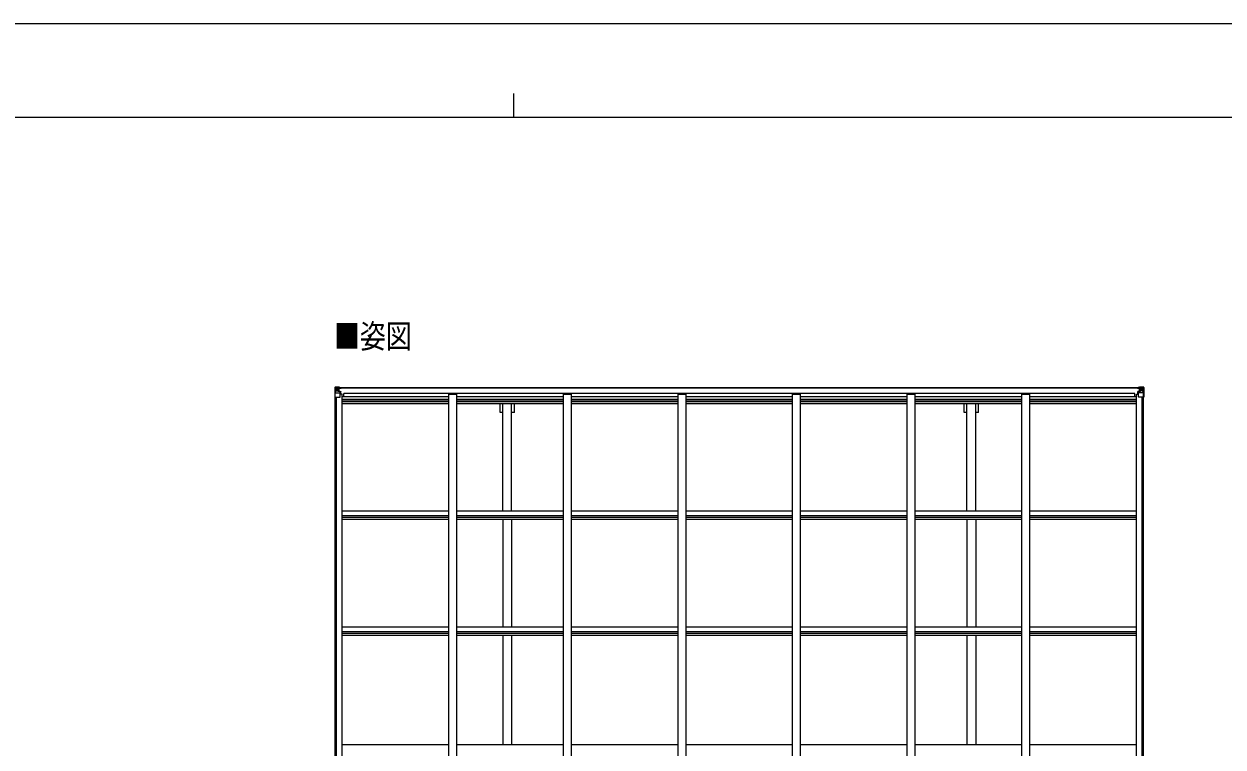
# Model space of a CAD drawing. Units: millimetres, scale not verified. Extents: x -12615 to 12615, y -8910 to 8910.
# Drawn here: x -3075 to 4417, y 4391 to 8910 of the extents above; entities that cross this region are included whole.
import ezdxf
from ezdxf.enums import TextEntityAlignment as Align

# ---------------------------------------------------------------- set-up
doc = ezdxf.new("R2010")
doc.units = ezdxf.units.MM
doc.header["$LTSCALE"] = 50
for name, color, linetype in [('0-2_USER1', 3, 'Continuous'), ('0-3_YKK_11', 7, 'Continuous'), ('0-5_YKK_13', 4, 'Continuous'), ('0-6_YKK_A1', 4, 'Continuous'), ('0-8_YKK_ZWAK', 7, 'Continuous')]:
    doc.layers.add(name, color=color, linetype=linetype)
doc.styles.add('ＭＳ ゴシック', font='')
doc.styles.get('ＭＳ ゴシック').set_extended_font_data('MS Gothic')

msp = doc.modelspace()

# ---------------------------------------------------------------- linework, layer by layer
at = {"layer": '0-3_YKK_11'}
for p, q in [((-1076.94, 6581.26), (-1076.94, 6599.54)), ((3867.06, 6581.26), (3867.06, 6599.54))]:
    msp.add_line(p, q, dxfattribs=at)
at = {"layer": '0-5_YKK_13'}
for p, q in [((-1132.94, 6638.46), (-1132.94, 6638.42)), ((-1132, 6639.46), (-1132, 6639.46)), ((-1132, 6639.42), (-1132, 6639.46)), ((-1123.03, 6639.85), (-1130.96, 6639.37)), ((-1130.1, 6638.4), (-1130.1, 6638.33)), ((-1130.1, 6577.75), (-1130.1, 6638.33)), ((-1129.55, 6604.63), (-1125.41, 6616.72)), ((-1129.55, 6604.63), (-1122.94, 6604.42)), ((-1126.13, 6634.96), (-1128.86, 6638.63)), ((-1125.27, 6631.45), (-1122.94, 6631.51)), ((-1125.27, 6617.98), (-1125.27, 6631.45)), ((-1122.94, 6617.95), (-1125.27, 6617.98)), ((-1110.94, 6640.64), (-1122.94, 6639.85)), ((-1122.94, 6631.51), (-1110.94, 6631.51)), ((-1122.94, 6617.95), (-1110.94, 6617.95)), ((-1122.94, 6617.95), (-1122.94, 6617.95)), ((-1122.94, 6604.42), (-1098.94, 6604.42)), ((-1117.46, 6624.31), (-1117.46, 6623.35)), ((-1111.94, 6631.51), (-1110.94, 6631.51)), ((-1104.44, 6641.15), (-1110.94, 6640.75)), ((-1110.94, 6614.65), (-1110.94, 6640.75)), ((-1110.94, 6639.87), (-1104.44, 6640.26)), ((-1109.44, 6635.04), (-1110.94, 6635.04)), ((-1109.44, 6631.51), (-1110.94, 6631.51)), ((-1109.44, 6617.95), (-1110.94, 6617.95)), ((-1110.11, 6614.39), (-1099.77, 6612.74)), ((-1110.11, 6613.76), (-1110.11, 6614.39)), ((-1099.77, 6612.11), (-1110.11, 6613.76)), ((-1104.44, 6639.34), (-1109.44, 6639.25)), ((-1108.94, 6634.68), (-1109.44, 6634.68)), ((-1105.44, 6629.75), (-1109.44, 6629.75)), ((-1105.44, 6621.55), (-1109.44, 6621.55)), ((-1109.33, 6633.38), (-1105.44, 6633.38)), ((-1108.95, 6633.59), (-1108.95, 6633.75)), ((-1108.95, 6633.75), (-1108.94, 6633.75)), ((-1108.94, 6635.71), (-1108.94, 6633.75)), ((-1100.94, 6635.71), (-1108.94, 6635.71)), ((-1100.94, 6635.68), (-1108.94, 6635.68)), ((-1098.94, 6633.84), (-1108.94, 6633.75)), ((-1105.44, 6613.65), (-1105.44, 6633.62)), ((-1104.44, 6640.26), (-1104.44, 6641.15)), ((-1104.44, 6639.75), (-1104.44, 6640.26)), ((-1104.44, 6639.75), (-1104.44, 6639.34)), ((-1104.44, 6639.34), (-1104.44, 6638.52)), ((-1099.77, 6612.74), (-1099.77, 6612.11)), ((-1099.49, 6612.66), (-1095.44, 6612.63)), ((-1099.44, 6638.95), (-1099.44, 6638.52)), ((-1099.14, 6638.95), (-1099.44, 6638.95)), ((-1099.14, 6638.95), (-1097.45, 6638.52)), ((-1098.94, 6635.45), (-1093.94, 6635.45)), ((-1098.94, 6633.84), (-1098.94, 6635.45)), ((-1098.94, 6578.75), (-1098.94, 6611.85)), ((-1094.44, 6600.75), (-1098.94, 6600.75)), ((-1094.44, 6612.62), (-1095.44, 6612.63)), ((-1095.44, 6610.89), (-1094.44, 6610.9)), ((-1094.44, 6596.22), (-1094.44, 6612.62)), ((-1093.94, 6636.09), (-1093.94, 6635.45)), ((-1093.94, 6635.45), (-1092.94, 6635.45)), ((-1092.94, 6635.45), (-1092.94, 6636.09)), ((-1092.94, 6635.45), (-1092.94, 6633.88)), ((-1092.94, 6633.77), (-1092.94, 6633.88)), ((3883.06, 6635.45), (3883.06, 6636.09)), ((3884.06, 6635.45), (3883.06, 6635.45)), ((3883.06, 6635.45), (3883.06, 6633.88)), ((3883.06, 6633.77), (3883.06, 6633.88)), ((3884.06, 6636.09), (3884.06, 6635.45)), ((3889.06, 6635.45), (3884.06, 6635.45)), ((3884.56, 6612.62), (3885.56, 6612.63)), ((3884.56, 6596.22), (3884.56, 6612.62)), ((3885.56, 6610.89), (3884.56, 6610.9)), ((3884.56, 6600.75), (3889.06, 6600.75)), ((3889.61, 6612.66), (3885.56, 6612.63)), ((3889.26, 6638.95), (3887.57, 6638.52)), ((3889.06, 6633.84), (3889.06, 6635.45)), ((3889.06, 6633.84), (3899.06, 6633.75)), ((3889.06, 6578.75), (3889.06, 6611.85)), ((3913.06, 6604.42), (3889.06, 6604.42)), ((3889.26, 6638.95), (3889.56, 6638.95)), ((3889.56, 6638.95), (3889.56, 6638.52)), ((3900.23, 6614.39), (3889.89, 6612.74)), ((3889.89, 6612.11), (3900.23, 6613.76)), ((3889.89, 6612.74), (3889.89, 6612.11)), ((3891.06, 6635.71), (3899.06, 6635.71)), ((3891.06, 6635.68), (3899.06, 6635.68)), ((3894.56, 6641.15), (3901.06, 6640.75)), ((3894.56, 6640.26), (3894.56, 6641.15)), ((3901.06, 6639.87), (3894.56, 6640.26)), ((3894.56, 6639.75), (3894.56, 6640.26)), ((3894.56, 6639.75), (3894.56, 6639.34)), ((3894.56, 6639.34), (3899.56, 6639.25)), ((3894.56, 6639.34), (3894.56, 6638.52)), ((3895.56, 6613.65), (3895.56, 6633.62)), ((3899.45, 6633.38), (3895.56, 6633.38)), ((3895.56, 6629.75), (3899.56, 6629.75)), ((3895.56, 6621.55), (3899.56, 6621.55)), ((3899.06, 6635.71), (3899.06, 6633.75)), ((3899.06, 6634.68), (3899.56, 6634.68)), ((3899.06, 6633.59), (3899.06, 6633.75)), ((3899.06, 6633.75), (3899.06, 6633.75)), ((3899.56, 6635.04), (3901.06, 6635.04)), ((3899.56, 6631.51), (3901.06, 6631.51)), ((3899.56, 6617.95), (3901.06, 6617.95)), ((3900.23, 6613.76), (3900.23, 6614.39)), ((3901.06, 6614.65), (3901.06, 6640.75)), ((3901.06, 6640.64), (3913.06, 6639.85)), ((3902.06, 6631.51), (3901.06, 6631.51)), ((3913.06, 6631.51), (3901.06, 6631.51)), ((3913.06, 6617.95), (3901.06, 6617.95)), ((3907.58, 6624.31), (3907.58, 6623.35)), ((3915.39, 6631.45), (3913.06, 6631.51)), ((3913.06, 6617.95), (3915.39, 6617.98)), ((3913.06, 6617.95), (3913.06, 6617.95)), ((3919.67, 6604.63), (3913.06, 6604.42)), ((3913.15, 6639.85), (3921.07, 6639.37)), ((3915.39, 6617.98), (3915.39, 6631.45)), ((3919.67, 6604.63), (3915.53, 6616.72)), ((3916.25, 6634.96), (3918.98, 6638.63)), ((3920.21, 6638.4), (3920.22, 6638.33)), ((3920.22, 6577.75), (3920.22, 6638.33)), ((3922.12, 6639.46), (3922.12, 6639.46)), ((3922.12, 6639.42), (3922.12, 6639.46)), ((3923.06, 6638.46), (3923.06, 6638.42)), ((-1130.1, 6577.75), (-1099.94, 6577.75)), ((3920.22, 6577.75), (3890.06, 6577.75))]:
    msp.add_line(p, q, dxfattribs=at)
for points in [[(-1132.94, 6638.42), (-1132.94, 6577.75), (-1130.1, 6577.75)], [(-1132, 6639.46), (-1122.94, 6640.02), (-1110.94, 6640.75)], [(-1119.38, 6625.27), (-1120.34, 6625.27), (-1120.34, 6626.23), (-1119.38, 6626.23)], [(-1118.42, 6627.19), (-1118.42, 6628.15), (-1117.46, 6628.15), (-1117.46, 6627.19)], [(-1117.46, 6623.35), (-1118.42, 6623.35), (-1118.42, 6624.31)], [(-1116.5, 6626.23), (-1115.54, 6626.23), (-1115.54, 6625.27), (-1116.5, 6625.27)], [(-1104.44, 6639.75), (-1109.44, 6639.75), (-1109.44, 6614.29)], [(-1093.94, 6633.72), (-1108.94, 6633.59), (-1108.95, 6633.59)], [(-1108.94, 6634.68), (-1100.94, 6634.68), (-1100.94, 6636.09)], [(-1098.94, 6633.84), (-1098.94, 6633.83), (-1092.94, 6633.88)], [(-1095.44, 6612.63), (-1095.44, 6610.89), (-1098.94, 6610.88)], [(3889.06, 6633.84), (3889.06, 6633.83), (3883.06, 6633.88)], [(3884.06, 6633.72), (3899.06, 6633.59), (3899.06, 6633.59)], [(3885.56, 6612.63), (3885.56, 6610.89), (3889.06, 6610.88)], [(3899.06, 6634.68), (3891.06, 6634.68), (3891.06, 6636.09)], [(3894.56, 6639.75), (3899.56, 6639.75), (3899.56, 6614.29)], [(3922.12, 6639.46), (3913.06, 6640.02), (3901.06, 6640.75)], [(3906.62, 6626.23), (3905.66, 6626.23), (3905.66, 6625.27), (3906.62, 6625.27)], [(3908.54, 6627.19), (3908.54, 6628.15), (3907.58, 6628.15), (3907.58, 6627.19)], [(3907.58, 6623.35), (3908.54, 6623.35), (3908.54, 6624.31)], [(3909.5, 6625.27), (3910.46, 6625.27), (3910.46, 6626.23), (3909.5, 6626.23)], [(3923.06, 6638.42), (3923.06, 6577.75), (3920.22, 6577.75)]]:
    msp.add_lwpolyline(points, dxfattribs=at)
for centre in [(-1117.94, 6625.75), (3908.06, 6625.75)]:
    msp.add_circle(centre, 5.3, dxfattribs=at)
for centre, radius, start, end in [((-1131.94, 6638.46), 0.999, 93.4424, 179.95083), ((-1131.94, 6638.46), 1, 93.50017, 180.00079), ((-1131.94, 6638.42), 0.999, 93.4424, 179.95083), ((-1130.79, 6652.07), 12.7, 269.24466, 275.10311), ((-1128.81, 6638.46), 1.28, 131.17831, 182.45895), ((-1119.38, 6627.19), 0.96, 270, 0), ((-1119.38, 6624.31), 0.96, 0, 90), ((-1116.5, 6627.19), 0.96, 180, 270), ((-1116.5, 6624.31), 0.96, 90, 180), ((-1110, 6615.32), 0.937, 182.32209, 263.26766), ((-1110, 6614.69), 0.937, 182.32209, 263.26766), ((-1108.94, 6636.21), 0.5, 179.99802, 269.99691), ((-1108.94, 6636.18), 0.5, 180.00109, 270.00109), ((-1108.94, 6633.25), 0.5, 90.52895, 180.04464), ((-1108.93, 6633.08), 0.513, 91.88028, 181.04707), ((-1099.88, 6611.81), 0.937, 2.32209, 83.26766), ((-1099.88, 6611.18), 0.937, 2.32209, 83.26766), ((-1093.8, 6641.41), 7.69, 268.96999, 276.43426), ((3883.92, 6641.41), 7.69, 263.56574, 271.03001), ((3890, 6611.81), 0.937, 96.73234, 177.67791), ((3890, 6611.18), 0.937, 96.73234, 177.67791), ((3899.06, 6636.21), 0.5, 270.00309, 0.00198), ((3899.06, 6636.18), 0.5, 269.99891, 359.99891), ((3899.06, 6633.25), 0.5, 359.95536, 89.47105), ((3899.05, 6633.08), 0.513, 358.95293, 88.11972), ((3900.12, 6615.32), 0.937, 276.73234, 357.67791), ((3900.12, 6614.69), 0.937, 276.73234, 357.67791), ((3906.62, 6627.19), 0.96, 270, 0), ((3906.62, 6624.31), 0.96, 0, 90), ((3909.5, 6627.19), 0.96, 180, 270), ((3909.5, 6624.31), 0.96, 90, 180), ((3918.93, 6638.46), 1.28, 357.54105, 48.82169), ((3920.91, 6652.07), 12.7, 264.89689, 270.75534), ((3922.06, 6638.46), 0.999, 0.04917, 86.5576), ((3922.06, 6638.46), 1, 359.99921, 86.49983), ((3922.06, 6638.42), 0.999, 0.04917, 86.5576), ((-1099.94, 6578.75), 1, 270, 0), ((3890.06, 6578.75), 1, 180, 270)]:
    msp.add_arc(centre, radius, start, end, dxfattribs=at)
for centre, major_axis, ratio, start_param, end_param in [((-931, 6651.77), (201, 12.36), 0.060933, 3.1373463, 3.1378449), ((-1130, 6639.54), (2, 0.12), 0.060933, 3.1378449, 4.2119296), ((-1128.83, 6606.98), (0.85, 2.32), 0.403757, 2.3087461, 3.2744049), ((-1129.81, 6636.44), (-0.02, 3), 0.466854, 5.5234897, 6.1575023), ((-1128.14, 6631.37), (0.03, 5), 0.573921, 4.7320603, 5.5159136), ((-1126.68, 6618), (0, 3), 0.468246, 4.2703918, 4.7058971), ((-1204.69, 6631.51), (81.75, 0), 0.061163, 0, 0.0007725), ((3994.81, 6631.51), (-81.75, 0), 0.061163, 6.2824128, 6.2831853), ((3918.26, 6631.37), (-0.03, 5), 0.573921, 0.7672717, 1.551125), ((3916.8, 6618), (0, 3), 0.468246, 1.5772882, 2.0127935), ((3919.93, 6636.44), (0.02, 3), 0.466854, 0.125683, 0.7596956), ((3918.95, 6606.98), (-0.85, 2.32), 0.403757, 3.0087805, 3.9744392), ((3920.12, 6639.54), (-2, 0.12), 0.060933, 2.0712557, 3.1453404), ((3721.12, 6651.77), (-201, 12.36), 0.060933, 3.1453404, 3.145839)]:
    msp.add_ellipse(centre, major_axis=major_axis, ratio=ratio, start_param=start_param, end_param=end_param, dxfattribs=at)
at = {"layer": '0-6_YKK_A1'}
for p, q in [((-1109.44, 6638.52), (3899.56, 6638.52)), ((-1109.44, 6636.09), (3899.56, 6636.09)), ((-1085.94, 6596.22), (-1098.94, 6596.22)), ((-1085.94, 697.48), (-1085.94, 6596.22)), ((3867.06, 6599.54), (-1076.94, 6599.54)), ((-419.94, 697.48), (-419.94, 6596.22)), ((-419.94, 6596.22), (-369.94, 6596.22)), ((-369.94, 697.48), (-369.94, 6596.22)), ((296.06, 697.48), (296.06, 6596.22)), ((296.06, 6596.22), (346.06, 6596.22)), ((346.06, 697.48), (346.06, 6596.22)), ((1012.06, 697.48), (1012.06, 6596.22)), ((1012.06, 6596.22), (1062.06, 6596.22)), ((1062.06, 697.48), (1062.06, 6596.22)), ((1728.06, 697.48), (1728.06, 6596.22)), ((1728.06, 6596.22), (1778.06, 6596.22)), ((1778.06, 697.48), (1778.06, 6596.22)), ((2444.06, 697.48), (2444.06, 6596.22)), ((2444.06, 6596.22), (2494.06, 6596.22)), ((2494.06, 697.48), (2494.06, 6596.22)), ((3160.06, 697.48), (3160.06, 6596.22)), ((3160.06, 6596.22), (3210.06, 6596.22)), ((3210.06, 697.48), (3210.06, 6596.22)), ((3876.06, 697.48), (3876.06, 6596.22)), ((3876.06, 6596.22), (3889.06, 6596.22)), ((-1130.94, 715.95), (-1130.94, 6577.75)), ((-1121.12, 715.95), (-1121.12, 6577.75)), ((-1085.94, 6581.26), (-419.94, 6581.26)), ((-1085.94, 6565.31), (-419.94, 6565.31)), ((-1085.94, 6561.52), (-419.94, 6561.52)), ((-1085.94, 6550.18), (-419.94, 6550.18)), ((-1085.94, 6537.35), (-419.94, 6537.35)), ((-369.94, 6581.26), (296.06, 6581.26)), ((-369.94, 6565.31), (296.06, 6565.31)), ((-369.94, 6561.52), (296.06, 6561.52)), ((-369.94, 6550.18), (296.06, 6550.18)), ((-369.94, 6537.35), (296.06, 6537.35)), ((-82.44, 5866.64), (-82.44, 6537.35)), ((-27.44, 5866.64), (-27.44, 6537.35)), ((-9.74, 6482.52), (-9.74, 6537.35)), ((346.06, 6581.26), (1012.06, 6581.26)), ((346.06, 6565.31), (1012.06, 6565.31)), ((346.06, 6561.52), (1012.06, 6561.52)), ((346.06, 6550.18), (1012.06, 6550.18)), ((346.06, 6537.35), (1012.06, 6537.35)), ((1062.06, 6581.26), (1728.06, 6581.26)), ((1062.06, 6565.31), (1728.06, 6565.31)), ((1062.06, 6561.52), (1728.06, 6561.52)), ((1062.06, 6550.18), (1728.06, 6550.18)), ((1062.06, 6537.35), (1728.06, 6537.35)), ((1778.06, 6581.26), (2444.06, 6581.26)), ((1778.06, 6565.31), (2444.06, 6565.31)), ((1778.06, 6561.52), (2444.06, 6561.52)), ((1778.06, 6550.18), (2444.06, 6550.18)), ((1778.06, 6537.35), (2444.06, 6537.35)), ((2494.06, 6581.26), (3160.06, 6581.26)), ((2494.06, 6565.31), (3160.06, 6565.31)), ((2494.06, 6561.52), (3160.06, 6561.52)), ((2494.06, 6550.18), (3160.06, 6550.18)), ((2494.06, 6537.35), (3160.06, 6537.35)), ((2817.56, 5866.64), (2817.56, 6537.35)), ((2872.56, 5866.64), (2872.56, 6537.35)), ((2890.26, 6482.52), (2890.26, 6537.35)), ((3210.06, 6581.26), (3876.06, 6581.26)), ((3210.06, 6565.31), (3876.06, 6565.31)), ((3210.06, 6561.52), (3876.06, 6561.52)), ((3210.06, 6550.18), (3876.06, 6550.18)), ((3210.06, 6537.35), (3876.06, 6537.35)), ((3911.23, 715.95), (3911.23, 6577.75)), ((3921.06, 715.95), (3921.06, 6577.75)), ((-9.74, 6482.52), (-27.44, 6482.52)), ((2890.26, 6482.52), (2872.56, 6482.52)), ((-1085.94, 5866.64), (-419.94, 5866.64)), ((-369.94, 5866.64), (296.06, 5866.64)), ((346.06, 5866.64), (1012.06, 5866.64)), ((1062.06, 5866.64), (1728.06, 5866.64)), ((1778.06, 5866.64), (2444.06, 5866.64)), ((2494.06, 5866.64), (3160.06, 5866.64)), ((3210.06, 5866.64), (3876.06, 5866.64)), ((-1085.94, 5837.67), (-419.94, 5837.67)), ((-1085.94, 5827.52), (-419.94, 5827.52)), ((-1085.94, 5814.68), (-419.94, 5814.68)), ((-369.94, 5837.67), (296.06, 5837.67)), ((-369.94, 5827.52), (296.06, 5827.52)), ((-369.94, 5814.68), (296.06, 5814.68)), ((-82.44, 5814.68), (-82.44, 5141.26)), ((-27.44, 5814.68), (-27.44, 5141.26)), ((346.06, 5837.67), (1012.06, 5837.67)), ((346.06, 5827.52), (1012.06, 5827.52)), ((346.06, 5814.68), (1012.06, 5814.68)), ((1062.06, 5837.67), (1728.06, 5837.67)), ((1062.06, 5827.52), (1728.06, 5827.52)), ((1062.06, 5814.68), (1728.06, 5814.68)), ((1778.06, 5837.67), (2444.06, 5837.67)), ((1778.06, 5827.52), (2444.06, 5827.52)), ((1778.06, 5814.68), (2444.06, 5814.68)), ((2494.06, 5837.67), (3160.06, 5837.67)), ((2494.06, 5827.52), (3160.06, 5827.52)), ((2494.06, 5814.68), (3160.06, 5814.68)), ((2817.56, 5814.68), (2817.56, 5141.26)), ((2872.56, 5814.68), (2872.56, 5141.26)), ((3210.06, 5837.67), (3876.06, 5837.67)), ((3210.06, 5827.52), (3876.06, 5827.52)), ((3210.06, 5814.68), (3876.06, 5814.68)), ((-1085.96, 5103.03), (-419.96, 5103.03)), ((-1085.94, 5141.26), (-419.94, 5141.26)), ((-1085.94, 5112.11), (-419.94, 5112.11)), ((-369.96, 5103.03), (296.04, 5103.03)), ((-369.94, 5141.26), (296.06, 5141.26)), ((-369.94, 5112.11), (296.06, 5112.11)), ((346.04, 5103.03), (1012.04, 5103.03)), ((346.06, 5141.26), (1012.06, 5141.26)), ((346.06, 5112.11), (1012.06, 5112.11)), ((1062.04, 5103.03), (1728.04, 5103.03)), ((1062.06, 5141.26), (1728.06, 5141.26)), ((1062.06, 5112.11), (1728.06, 5112.11)), ((1778.04, 5103.03), (2444.04, 5103.03)), ((1778.06, 5141.26), (2444.06, 5141.26)), ((1778.06, 5112.11), (2444.06, 5112.11)), ((2494.04, 5103.03), (3160.04, 5103.03)), ((2494.06, 5141.26), (3160.06, 5141.26)), ((2494.06, 5112.11), (3160.06, 5112.11)), ((3210.04, 5103.03), (3876.04, 5103.03)), ((3210.06, 5141.26), (3876.06, 5141.26)), ((3210.06, 5112.11), (3876.06, 5112.11)), ((-1085.94, 5090.13), (-419.94, 5090.13)), ((-369.94, 5090.13), (296.06, 5090.13)), ((-82.44, 5090.13), (-82.44, 4405.77)), ((-27.44, 5090.13), (-27.44, 4405.77)), ((346.06, 5090.13), (1012.06, 5090.13)), ((1062.06, 5090.13), (1728.06, 5090.13)), ((1778.06, 5090.13), (2444.06, 5090.13)), ((2494.06, 5090.13), (3160.06, 5090.13)), ((2817.56, 5090.13), (2817.56, 4405.77)), ((2872.56, 5090.13), (2872.56, 4405.77)), ((3210.06, 5090.13), (3876.06, 5090.13)), ((-1085.94, 4405.77), (-419.94, 4405.77)), ((-369.94, 4405.77), (296.06, 4405.77)), ((346.06, 4405.77), (1012.06, 4405.77)), ((1062.06, 4405.77), (1728.06, 4405.77)), ((1778.06, 4405.77), (2444.06, 4405.77)), ((2494.06, 4405.77), (3160.06, 4405.77)), ((3210.06, 4405.77), (3876.06, 4405.77))]:
    msp.add_line(p, q, dxfattribs=at)
for points in [[(-82.44, 6482.52), (-100.14, 6482.52), (-100.14, 6537.35)], [(2817.56, 6482.52), (2799.86, 6482.52), (2799.86, 6537.35)]]:
    msp.add_lwpolyline(points, dxfattribs=at)
at = {"layer": '0-8_YKK_ZWAK'}
for p, q in [((-14.94, 8475), (-14.94, 8325)), ((11685.06, 8325), (-11714.94, 8325))]:
    msp.add_line(p, q, dxfattribs=at)
msp.add_lwpolyline([(-12615, -8910), (12615, -8910), (12615, 8910), (-12615, 8910)], close=True, dxfattribs=at)

# ---------------------------------------------------------------- texts
at = {"layer": '0-2_USER1', "style": 'ＭＳ ゴシック', "width": 0.8}
msp.add_text('■姿図', height=148.5, dxfattribs=at).set_placement((-1137.67, 6839.53), align=Align.BOTTOM_LEFT)

doc.saveas('drawing.dxf')
